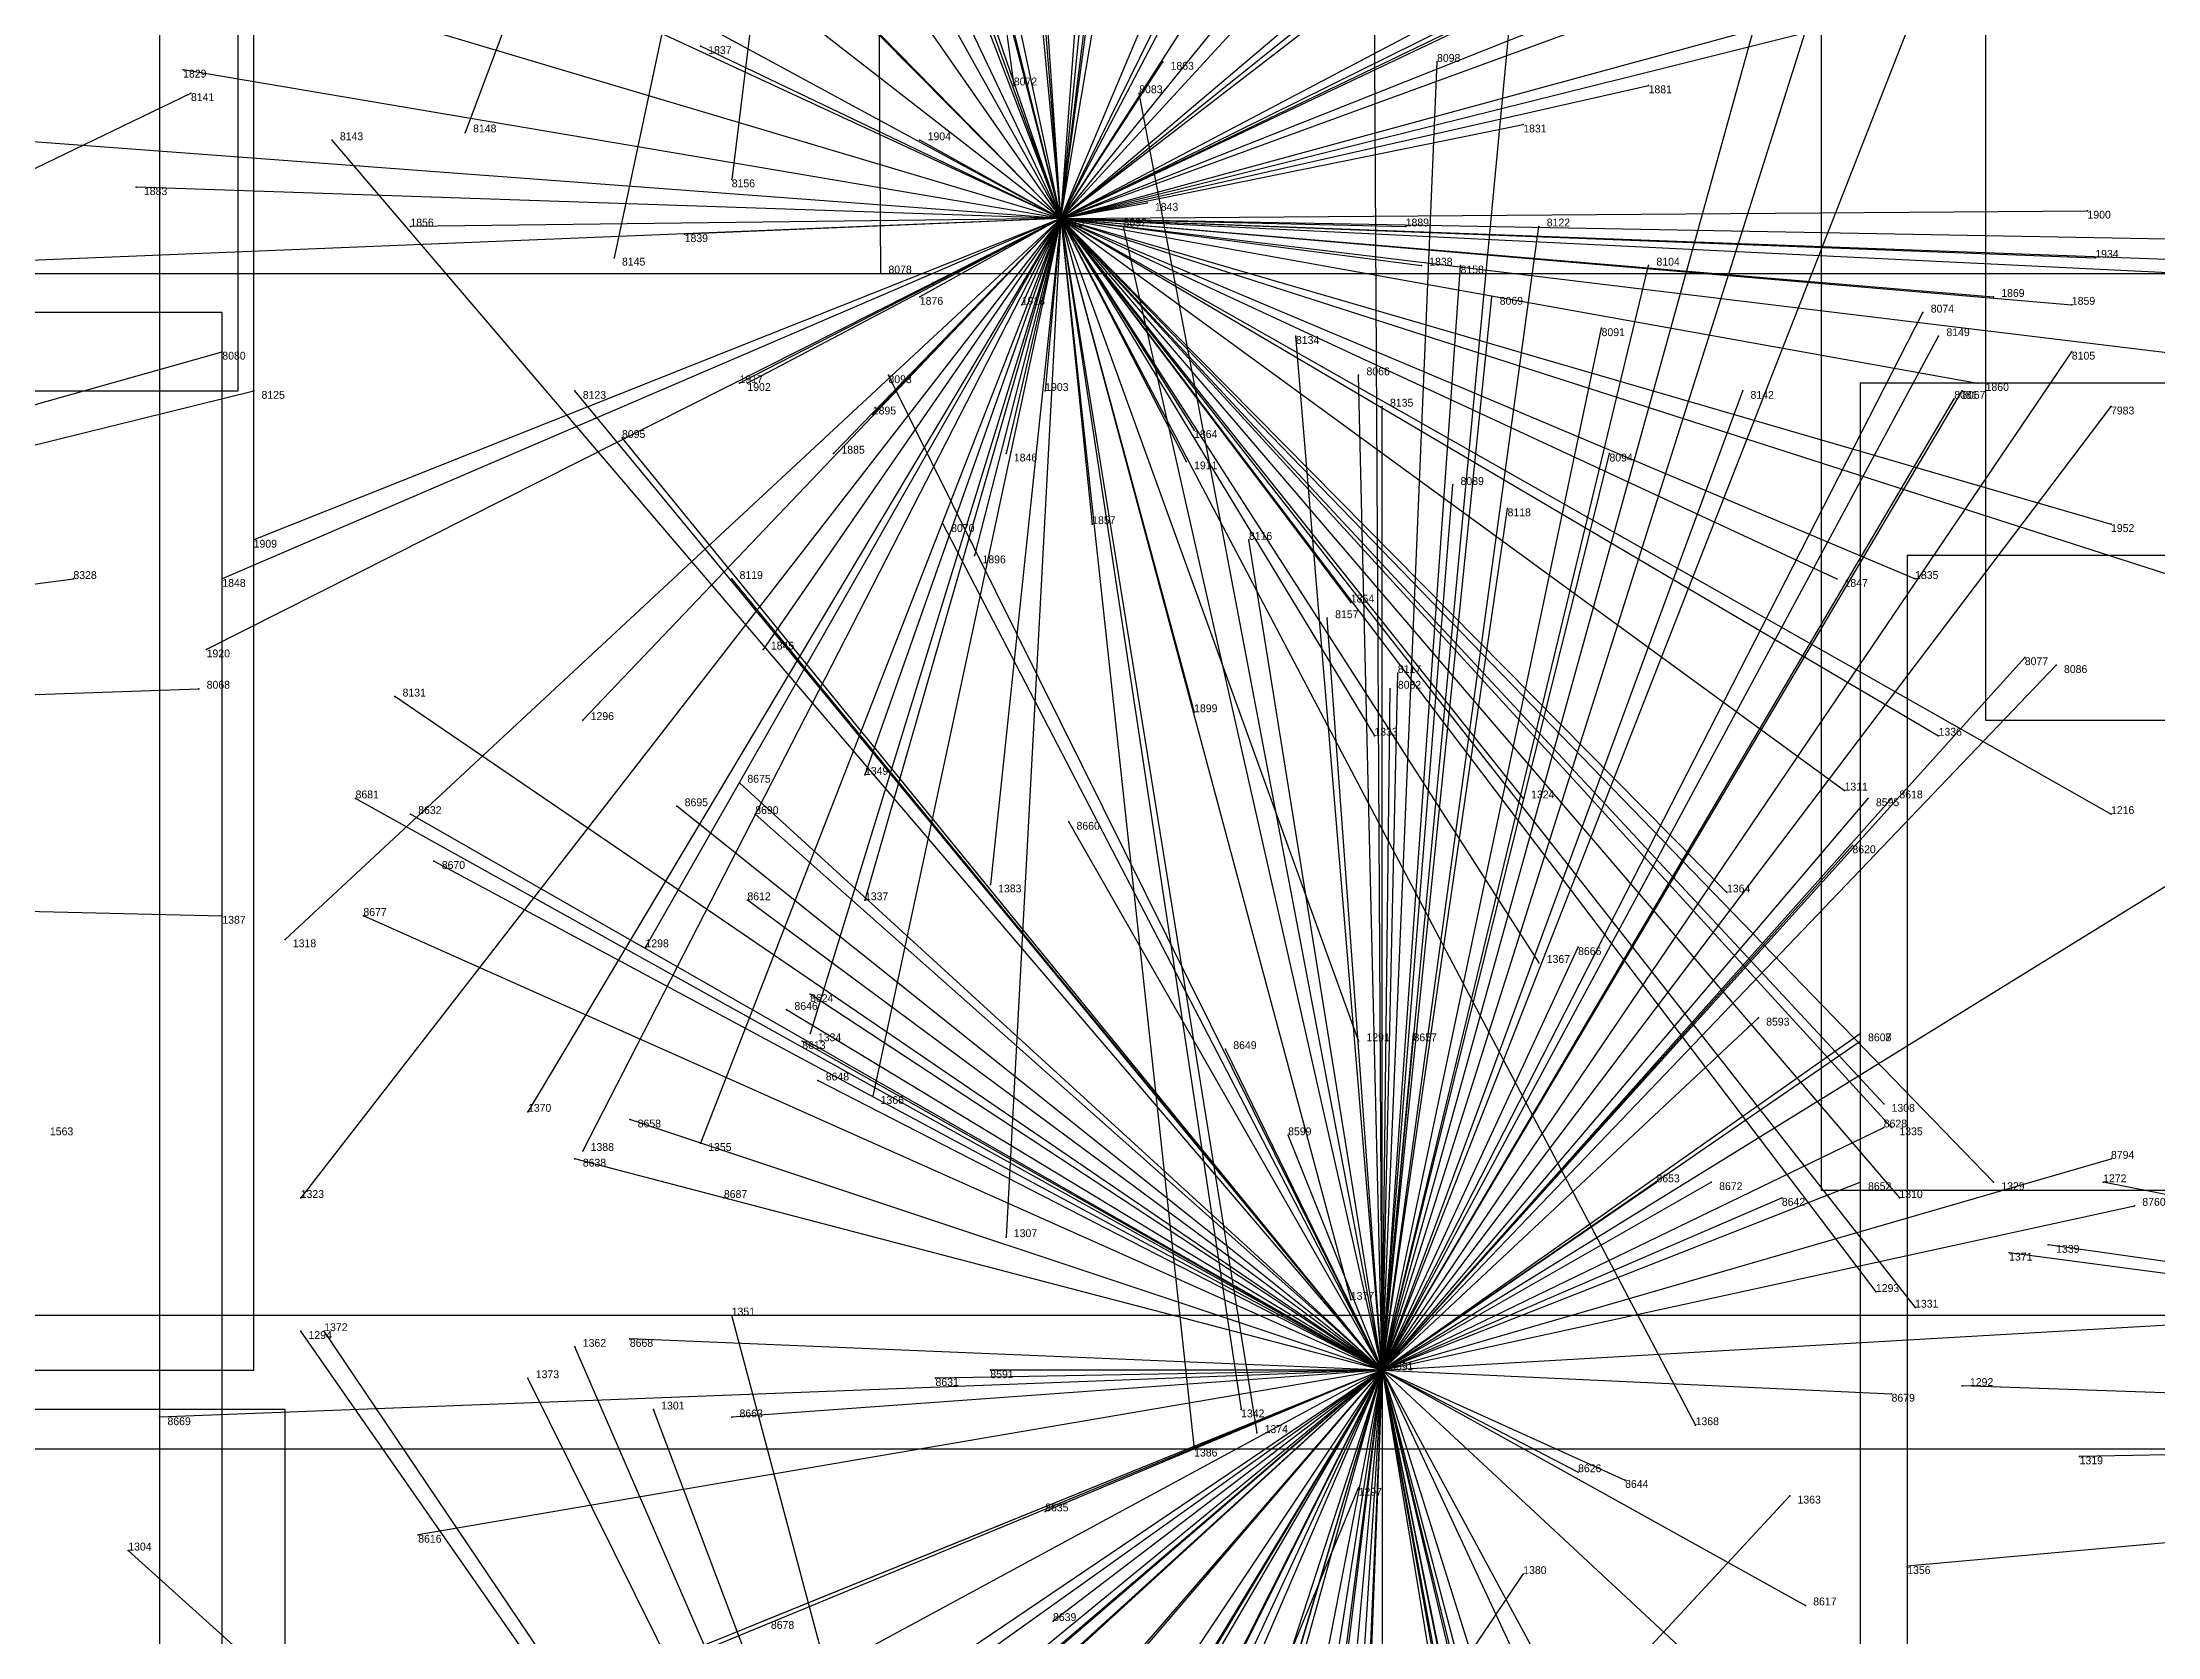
# Model space of a CAD drawing. Extents: x -0.07 to 1.1, y -0.07 to 1.1.
# Drawn here: x 0.244 to 0.514, y 0.387 to 0.5905 of the extents above; entities that cross this region are included whole.
import ezdxf

# ---------------------------------------------------------------- set-up
doc = ezdxf.new("R2010")
doc.units = 0
for name, color, linetype in [('Clients', 3, 'CONTINUOUS'), ('Facilities', 3, 'CONTINUOUS'), ('Facilities_lines', 3, 'CONTINUOUS'), ('Min_max_boxes', 1, 'CONTINUOUS'), ('Normals', 1, 'CONTINUOUS'), ('Source_points', 5, 'CONTINUOUS'), ('Text', 3, 'CONTINUOUS')]:
    doc.layers.add(name, color=color, linetype=linetype)

msp = doc.modelspace()

# ---------------------------------------------------------------- linework, layer by layer
at = {"layer": 'Clients', "color": 5}
for p in [(0.328, 0.59), (0.262, 0.587), (0.387, 0.588), (0.422, 0.588, 1), (0.263, 0.584, 1), (0.368, 0.585, 1), (0.384, 0.584, 1), (0.449, 0.585), (0.281, 0.578, 1), (0.298, 0.579, 1), (0.356, 0.578), (0.433, 0.58), (0.332, 0.573, 1), (0.256, 0.572), (0.385, 0.57), (0.291, 0.567), (0.382, 0.567, 1), (0.418, 0.567), (0.435, 0.567, 1), (0.505, 0.569), (0.326, 0.566), (0.317, 0.563, 1), (0.42, 0.562), (0.425, 0.562, 1), (0.449, 0.562, 1), (0.506, 0.563), (0.351, 0.561, 1), (0.356, 0.558), (0.369, 0.557), (0.429, 0.558, 1), (0.493, 0.558), (0.503, 0.557), (0.443, 0.554, 1), (0.484, 0.556, 1), (0.267, 0.551, 1), (0.404, 0.553, 1), (0.486, 0.553, 1), (0.503, 0.551, 1), (0.352, 0.548, 1), (0.412, 0.548, 1), (0.271, 0.546, 1), (0.312, 0.546, 1), (0.333, 0.547), (0.334, 0.547), (0.372, 0.546), (0.461, 0.546, 1), (0.489, 0.546, 1), (0.491, 0.547), (0.35, 0.543), (0.415, 0.544, 1), (0.488, 0.545, 1), (0.508, 0.544, 1), (0.318, 0.54, 1), (0.391, 0.541), (0.345, 0.538), (0.367, 0.538), (0.444, 0.538, 1), (0.39, 0.537), (0.424, 0.534, 1), (0.431, 0.531, 1), (0.271, 0.527), (0.359, 0.529, 1), (0.378, 0.529), (0.398, 0.527, 1), (0.508, 0.529), (0.363, 0.525), (0.248, 0.522, 1), (0.267, 0.522), (0.332, 0.522, 1), (0.473, 0.522), (0.483, 0.522), (0.411, 0.519), (0.408, 0.517, 1), (0.265, 0.513), (0.336, 0.513), (0.497, 0.512, 1), (0.501, 0.511, 1), (0.264, 0.508, 1), (0.416, 0.508, 1), (0.417, 0.51, 1), (0.289, 0.507, 1), (0.391, 0.505), (0.313, 0.504), (0.414, 0.502), (0.486, 0.502), (0.349, 0.497), (0.284, 0.494, 1), (0.333, 0.496, 1), (0.433, 0.494), (0.474, 0.495), (0.477, 0.494, 1), (0.48, 0.494, 1), (0.291, 0.492, 1), (0.325, 0.493, 1), (0.335, 0.492, 1), (0.508, 0.492), (0.375, 0.491, 1), (0.294, 0.486, 1), (0.475, 0.488, 1), (0.334, 0.481, 1), (0.349, 0.481), (0.365, 0.483), (0.459, 0.482), (0.267, 0.479), (0.285, 0.479, 1), (0.275, 0.476), (0.321, 0.475), (0.435, 0.473), (0.44, 0.475, 1), (0.339, 0.467, 1), (0.342, 0.469, 1), (0.463, 0.466, 1), (0.341, 0.463, 1), (0.342, 0.464), (0.395, 0.462, 1), (0.412, 0.463), (0.419, 0.464, 1), (0.476, 0.464, 1), (0.476, 0.463, 1), (0.343, 0.458, 1), (0.306, 0.454), (0.35, 0.456), (0.479, 0.455), (0.319, 0.453, 1), (0.403, 0.451, 1), (0.479, 0.452, 1), (0.48, 0.452), (0.313, 0.449), (0.328, 0.45), (0.312, 0.448, 1), (0.508, 0.448, 1), (0.277, 0.443), (0.331, 0.443, 1), (0.45, 0.445, 1), (0.457, 0.445, 1), (0.466, 0.443, 1), (0.476, 0.445, 1), (0.481, 0.443), (0.493, 0.445), (0.507, 0.445), (0.511, 0.442, 1), (0.367, 0.438), (0.495, 0.436), (0.5, 0.437), (0.411, 0.43), (0.478, 0.431), (0.332, 0.428), (0.483, 0.429), (0.277, 0.426), (0.28, 0.426), (0.312, 0.424), (0.319, 0.425, 1), (0.306, 0.42), (0.358, 0.42, 1), (0.365, 0.421, 1), (0.489, 0.419), (0.322, 0.416), (0.397, 0.416), (0.48, 0.418, 1), (0.259, 0.415, 1), (0.332, 0.415, 1), (0.399, 0.413), (0.455, 0.414), (0.391, 0.411), (0.44, 0.408, 1), (0.504, 0.41), (0.412, 0.406), (0.446, 0.407, 1), (0.467, 0.405), (0.372, 0.403, 1), (0.292, 0.4, 1), (0.255, 0.398), (0.433, 0.395), (0.482, 0.396), (0.336, 0.389, 1), (0.373, 0.389, 1), (0.469, 0.391, 1)]:
    msp.add_point(p, dxfattribs=at)
at = {"layer": 'Facilities', "color": 3}
for p in [(0.374, 0.568), (0.415, 0.421, 1)]:
    msp.add_point(p, dxfattribs=at)
at = {"layer": 'Facilities_lines', "color": 3}
for p, q in [((0.374, 0.568), (0.359, 0.756)), ((0.374, 0.568), (0.331, 0.74)), ((0.374, 0.568), (0.396, 0.732)), ((0.374, 0.568), (0.39, 0.729)), ((0.374, 0.568), (0.314, 0.725)), ((0.35, 0.718, 1), (0.298, 0.579, 1)), ((0.35, 0.718, 1), (0.317, 0.563, 1)), ((0.35, 0.718, 1), (0.332, 0.573, 1)), ((0.35, 0.718, 1), (0.368, 0.585, 1)), ((0.35, 0.718, 1), (0.351, 0.561, 1)), ((0.374, 0.568), (0.385, 0.714)), ((0.374, 0.568), (0.31, 0.703)), ((0.374, 0.568), (0.302, 0.697)), ((0.374, 0.568), (0.341, 0.696)), ((0.374, 0.568), (0.485, 0.689)), ((0.374, 0.568), (0.447, 0.682)), ((0.374, 0.568), (0.463, 0.678)), ((0.374, 0.568), (0.419, 0.675)), ((0.374, 0.568), (0.364, 0.674)), ((0.374, 0.568), (0.278, 0.665)), ((0.374, 0.568), (0.388, 0.651)), ((0.374, 0.568), (0.345, 0.648)), ((0.374, 0.568), (0.417, 0.65)), ((0.374, 0.568), (0.466, 0.646)), ((0.374, 0.568), (0.359, 0.638)), ((0.374, 0.568), (0.351, 0.635)), ((0.374, 0.568), (0.37, 0.627)), ((0.374, 0.568), (0.335, 0.624)), ((0.374, 0.568), (0.445, 0.625)), ((0.374, 0.568), (0.381, 0.625)), ((0.374, 0.568), (0.306, 0.621)), ((0.374, 0.568), (0.401, 0.623)), ((0.374, 0.568), (0.482, 0.62)), ((0.374, 0.568), (0.325, 0.618)), ((0.374, 0.568), (0.473, 0.617)), ((0.374, 0.568), (0.467, 0.617)), ((0.374, 0.568), (0.497, 0.613)), ((0.415, 0.421, 1), (0.433, 0.611, 1)), ((0.374, 0.568), (0.472, 0.607)), ((0.374, 0.568), (0.452, 0.605)), ((0.374, 0.568), (0.305, 0.6)), ((0.374, 0.568), (0.315, 0.6)), ((0.374, 0.568), (0.502, 0.6)), ((0.374, 0.568), (0.27, 0.599)), ((0.374, 0.568), (0.484, 0.598)), ((0.415, 0.421, 1), (0.464, 0.598, 1)), ((0.374, 0.568), (0.409, 0.595)), ((0.415, 0.421, 1), (0.414, 0.596, 1)), ((0.415, 0.421, 1), (0.47, 0.595, 1)), ((0.415, 0.421, 1), (0.482, 0.592, 1)), ((0.374, 0.568), (0.328, 0.59)), ((0.374, 0.568), (0.262, 0.587)), ((0.374, 0.568), (0.387, 0.588)), ((0.415, 0.421, 1), (0.422, 0.588, 1)), ((0.093, 0.502, 1), (0.263, 0.584, 1)), ((0.374, 0.568), (0.449, 0.585)), ((0.415, 0.421, 1), (0.384, 0.584, 1)), ((0.374, 0.568), (0.24, 0.578)), ((0.415, 0.421, 1), (0.281, 0.578, 1)), ((0.374, 0.568), (0.356, 0.578)), ((0.374, 0.568), (0.433, 0.58)), ((0.374, 0.568), (0.256, 0.572)), ((0.374, 0.568), (0.385, 0.57)), ((0.374, 0.568), (0.226, 0.562)), ((0.374, 0.568), (0.265, 0.513)), ((0.374, 0.568), (0.267, 0.522)), ((0.374, 0.568), (0.271, 0.527)), ((0.374, 0.568), (0.275, 0.476)), ((0.374, 0.568), (0.277, 0.443)), ((0.374, 0.568), (0.291, 0.567)), ((0.374, 0.568), (0.306, 0.454)), ((0.374, 0.568), (0.313, 0.449)), ((0.374, 0.568), (0.313, 0.504)), ((0.374, 0.568), (0.321, 0.475)), ((0.374, 0.568), (0.326, 0.566)), ((0.374, 0.568), (0.328, 0.45)), ((0.374, 0.568), (0.333, 0.547)), ((0.374, 0.568), (0.334, 0.547)), ((0.374, 0.568), (0.336, 0.513)), ((0.374, 0.568), (0.342, 0.464)), ((0.374, 0.568), (0.345, 0.538)), ((0.374, 0.568), (0.349, 0.481)), ((0.374, 0.568), (0.349, 0.497)), ((0.374, 0.568), (0.35, 0.456)), ((0.374, 0.568), (0.35, 0.543)), ((0.374, 0.568), (0.356, 0.558)), ((0.374, 0.568), (0.363, 0.525)), ((0.374, 0.568), (0.365, 0.483)), ((0.374, 0.568), (0.367, 0.438)), ((0.374, 0.568), (0.367, 0.538)), ((0.374, 0.568), (0.369, 0.557)), ((0.374, 0.568), (0.372, 0.546)), ((0.374, 0.568), (0.505, 0.569)), ((0.374, 0.568), (0.397, 0.416)), ((0.374, 0.568), (0.399, 0.413)), ((0.374, 0.568), (0.455, 0.414)), ((0.374, 0.568), (0.411, 0.43)), ((0.374, 0.568), (0.391, 0.411)), ((0.374, 0.568), (0.412, 0.463)), ((0.374, 0.568), (0.433, 0.494)), ((0.374, 0.568), (0.414, 0.502)), ((0.374, 0.568), (0.435, 0.473)), ((0.374, 0.568), (0.459, 0.482)), ((0.374, 0.568), (0.42, 0.562)), ((0.374, 0.568), (0.508, 0.492)), ((0.374, 0.568), (0.478, 0.431)), ((0.374, 0.568), (0.479, 0.455)), ((0.374, 0.568), (0.481, 0.443)), ((0.374, 0.568), (0.474, 0.495)), ((0.374, 0.568), (0.493, 0.445)), ((0.374, 0.568), (0.483, 0.429)), ((0.374, 0.568), (0.48, 0.452)), ((0.374, 0.568), (0.486, 0.502)), ((0.374, 0.568), (0.483, 0.522)), ((0.374, 0.568), (0.473, 0.522)), ((0.374, 0.568), (0.411, 0.519)), ((0.374, 0.568), (0.378, 0.529)), ((0.374, 0.568), (0.503, 0.557)), ((0.374, 0.568), (0.491, 0.547)), ((0.374, 0.568), (0.493, 0.558)), ((0.374, 0.568), (0.391, 0.541)), ((0.374, 0.568), (0.391, 0.505)), ((0.374, 0.568), (0.39, 0.537)), ((0.374, 0.568), (0.418, 0.567)), ((0.374, 0.568), (0.506, 0.563)), ((0.374, 0.568), (0.537, 0.562)), ((0.374, 0.568), (0.508, 0.529)), ((0.374, 0.568), (0.539, 0.548)), ((0.374, 0.568), (0.542, 0.514)), ((0.374, 0.568), (0.538, 0.565)), ((0.374, 0.568), (0.538, 0.56)), ((0.415, 0.421, 1), (0.382, 0.567, 1)), ((0.415, 0.421, 1), (0.435, 0.567, 1)), ((0.415, 0.421, 1), (0.449, 0.562, 1)), ((0.415, 0.421, 1), (0.425, 0.562, 1)), ((0.415, 0.421, 1), (0.429, 0.558, 1)), ((0.415, 0.421, 1), (0.484, 0.556, 1)), ((0.415, 0.421, 1), (0.443, 0.554, 1)), ((0.093, 0.502, 1), (0.267, 0.551, 1)), ((0.415, 0.421, 1), (0.404, 0.553, 1)), ((0.415, 0.421, 1), (0.486, 0.553, 1)), ((0.415, 0.421, 1), (0.503, 0.551, 1)), ((0.415, 0.421, 1), (0.352, 0.548, 1)), ((0.415, 0.421, 1), (0.412, 0.548, 1)), ((0.093, 0.502, 1), (0.271, 0.546, 1)), ((0.415, 0.421, 1), (0.312, 0.546, 1)), ((0.415, 0.421, 1), (0.461, 0.546, 1)), ((0.415, 0.421, 1), (0.489, 0.546, 1)), ((0.415, 0.421, 1), (0.488, 0.545, 1)), ((0.415, 0.421, 1), (0.415, 0.544, 1)), ((0.415, 0.421, 1), (0.508, 0.544, 1)), ((0.415, 0.421, 1), (0.318, 0.54, 1)), ((0.415, 0.421, 1), (0.444, 0.538, 1)), ((0.415, 0.421, 1), (0.424, 0.534, 1)), ((0.415, 0.421, 1), (0.431, 0.531, 1)), ((0.415, 0.421, 1), (0.359, 0.529, 1)), ((0.415, 0.421, 1), (0.398, 0.527, 1)), ((0.093, 0.502, 1), (0.248, 0.522, 1)), ((0.415, 0.421, 1), (0.332, 0.522, 1)), ((0.415, 0.421, 1), (0.408, 0.517, 1)), ((0.415, 0.421, 1), (0.497, 0.512, 1)), ((0.415, 0.421, 1), (0.501, 0.511, 1)), ((0.093, 0.502, 1), (0.264, 0.508, 1)), ((0.415, 0.421, 1), (0.417, 0.51, 1)), ((0.415, 0.421, 1), (0.416, 0.508, 1)), ((0.415, 0.421, 1), (0.289, 0.507, 1)), ((0.415, 0.421, 1), (0.284, 0.494, 1)), ((0.415, 0.421, 1), (0.333, 0.496, 1)), ((0.415, 0.421, 1), (0.477, 0.494, 1)), ((0.415, 0.421, 1), (0.48, 0.494, 1)), ((0.415, 0.421, 1), (0.291, 0.492, 1)), ((0.415, 0.421, 1), (0.325, 0.493, 1)), ((0.415, 0.421, 1), (0.335, 0.492, 1)), ((0.415, 0.421, 1), (0.375, 0.491, 1)), ((0.415, 0.421, 1), (0.525, 0.489, 1)), ((0.415, 0.421, 1), (0.294, 0.486, 1)), ((0.415, 0.421, 1), (0.475, 0.488, 1)), ((0.096, 0.483), (0.267, 0.479)), ((0.415, 0.421, 1), (0.334, 0.481, 1)), ((0.415, 0.421, 1), (0.285, 0.479, 1)), ((0.415, 0.421, 1), (0.44, 0.475, 1)), ((0.415, 0.421, 1), (0.339, 0.467, 1)), ((0.415, 0.421, 1), (0.342, 0.469, 1)), ((0.415, 0.421, 1), (0.463, 0.466, 1)), ((0.415, 0.421, 1), (0.341, 0.463, 1)), ((0.415, 0.421, 1), (0.395, 0.462, 1)), ((0.415, 0.421, 1), (0.476, 0.464, 1)), ((0.415, 0.421, 1), (0.419, 0.464, 1)), ((0.415, 0.421, 1), (0.476, 0.463, 1)), ((0.415, 0.421, 1), (0.343, 0.458, 1)), ((0.415, 0.421, 1), (0.319, 0.453, 1)), ((0.415, 0.421, 1), (0.403, 0.451, 1)), ((0.415, 0.421, 1), (0.479, 0.452, 1)), ((0.415, 0.421, 1), (0.312, 0.448, 1)), ((0.415, 0.421, 1), (0.508, 0.448, 1)), ((0.415, 0.421, 1), (0.331, 0.443, 1)), ((0.415, 0.421, 1), (0.476, 0.445, 1)), ((0.415, 0.421, 1), (0.45, 0.445, 1)), ((0.415, 0.421, 1), (0.457, 0.445, 1)), ((0.415, 0.421, 1), (0.466, 0.443, 1)), ((0.669, 0.413), (0.507, 0.445)), ((0.415, 0.421, 1), (0.511, 0.442, 1)), ((0.669, 0.413), (0.495, 0.436)), ((0.669, 0.413), (0.5, 0.437)), ((0.367, 0.297), (0.332, 0.428)), ((0.415, 0.421, 1), (0.519, 0.427, 1)), ((0.367, 0.297), (0.277, 0.426)), ((0.367, 0.297), (0.28, 0.426)), ((0.367, 0.297), (0.312, 0.424)), ((0.415, 0.421, 1), (0.319, 0.425, 1)), ((0.415, 0.421, 1), (0.259, 0.415, 1)), ((0.415, 0.421, 1), (0.272, 0.362, 1)), ((0.415, 0.421, 1), (0.292, 0.4, 1)), ((0.415, 0.421, 1), (0.3, 0.339, 1)), ((0.415, 0.421, 1), (0.304, 0.346, 1)), ((0.415, 0.421, 1), (0.304, 0.376, 1)), ((0.367, 0.297), (0.306, 0.42)), ((0.415, 0.421, 1), (0.313, 0.334, 1)), ((0.415, 0.421, 1), (0.316, 0.336, 1)), ((0.415, 0.421, 1), (0.322, 0.336, 1)), ((0.415, 0.421, 1), (0.325, 0.316, 1)), ((0.415, 0.421, 1), (0.326, 0.348, 1)), ((0.415, 0.421, 1), (0.332, 0.415, 1)), ((0.415, 0.421, 1), (0.336, 0.389, 1)), ((0.415, 0.421, 1), (0.341, 0.381, 1)), ((0.415, 0.421, 1), (0.343, 0.338, 1)), ((0.415, 0.421, 1), (0.345, 0.316, 1)), ((0.415, 0.421, 1), (0.346, 0.303, 1)), ((0.415, 0.421, 1), (0.356, 0.324, 1)), ((0.415, 0.421, 1), (0.358, 0.42, 1)), ((0.415, 0.421, 1), (0.359, 0.31, 1)), ((0.415, 0.421, 1), (0.36, 0.371, 1)), ((0.415, 0.421, 1), (0.362, 0.333, 1)), ((0.415, 0.421, 1), (0.365, 0.421, 1)), ((0.415, 0.421, 1), (0.372, 0.403, 1)), ((0.415, 0.421, 1), (0.372, 0.289, 1)), ((0.415, 0.421, 1), (0.373, 0.389, 1)), ((0.415, 0.421, 1), (0.375, 0.335, 1)), ((0.415, 0.421, 1), (0.376, 0.29, 1)), ((0.415, 0.421, 1), (0.377, 0.293, 1)), ((0.415, 0.421, 1), (0.377, 0.284, 1)), ((0.415, 0.421, 1), (0.381, 0.353, 1)), ((0.415, 0.421, 1), (0.39, 0.363, 1)), ((0.415, 0.421, 1), (0.392, 0.303, 1)), ((0.415, 0.421, 1), (0.394, 0.288, 1)), ((0.415, 0.421, 1), (0.4, 0.299, 1)), ((0.415, 0.421, 1), (0.406, 0.322, 1)), ((0.415, 0.421, 1), (0.406, 0.352, 1)), ((0.415, 0.421, 1), (0.407, 0.37, 1)), ((0.415, 0.421, 1), (0.41, 0.293, 1)), ((0.415, 0.421, 1), (0.411, 0.359, 1)), ((0.415, 0.421, 1), (0.413, 0.374, 1)), ((0.415, 0.421, 1), (0.448, 0.295, 1)), ((0.415, 0.421, 1), (0.433, 0.332, 1)), ((0.415, 0.421, 1), (0.435, 0.378, 1)), ((0.415, 0.421, 1), (0.415, 0.383, 1)), ((0.415, 0.421, 1), (0.43, 0.33, 1)), ((0.415, 0.421, 1), (0.469, 0.391, 1)), ((0.415, 0.421, 1), (0.443, 0.281, 1)), ((0.415, 0.421, 1), (0.44, 0.408, 1)), ((0.415, 0.421, 1), (0.472, 0.368, 1)), ((0.415, 0.421, 1), (0.43, 0.337, 1)), ((0.415, 0.421, 1), (0.446, 0.407, 1)), ((0.415, 0.421, 1), (0.469, 0.321, 1)), ((0.415, 0.421, 1), (0.424, 0.372, 1)), ((0.415, 0.421, 1), (0.48, 0.418, 1)), ((0.415, 0.421, 1), (0.448, 0.286, 1)), ((0.415, 0.421, 1), (0.431, 0.37, 1)), ((0.415, 0.421, 1), (0.428, 0.366, 1)), ((0.669, 0.413), (0.489, 0.419)), ((0.367, 0.297), (0.322, 0.416)), ((0.669, 0.413), (0.482, 0.396)), ((0.669, 0.413), (0.504, 0.41)), ((0.367, 0.297), (0.412, 0.406)), ((0.367, 0.297), (0.467, 0.405)), ((0.367, 0.297), (0.255, 0.398)), ((0.367, 0.297), (0.433, 0.395))]:
    msp.add_line(p, q, dxfattribs=at)
at = {"layer": 'Min_max_boxes', "color": 1}
for p, q in [((0.492, 0.805), (0.492, 0.504)), ((0.492, 0.805), (0.492, 0.504)), ((0.471, 0.789, 1), (0.471, 0.444, 1)), ((0.471, 0.789, 1), (0.471, 0.444, 1)), ((0.271, 0.421, 1), (0.271, 0.715, 1)), ((0.271, 0.421, 1), (0.271, 0.715, 1)), ((0.269, 0.546), (0.269, 0.707)), ((0.269, 0.546), (0.269, 0.707)), ((0.259, 0.611, 1), (0.259, 0.281, 1)), ((0.259, 0.611, 1), (0.259, 0.281, 1)), ((0.187, 0.561, 1), (0.539, 0.561, 1)), ((0.187, 0.561, 1), (0.539, 0.561, 1)), ((0.267, 0.556), (0.053, 0.556)), ((0.267, 0.556), (0.053, 0.556)), ((0.267, 0.244), (0.267, 0.556)), ((0.267, 0.244), (0.267, 0.556)), ((0.267, 0.556), (0.267, 0.556)), ((0.077, 0.546), (0.269, 0.546)), ((0.077, 0.546), (0.269, 0.546)), ((0.269, 0.546), (0.269, 0.546)), ((0.793, 0.547, 1), (0.476, 0.547, 1)), ((0.476, 0.547, 1), (0.476, 0.217, 1)), ((0.793, 0.547, 1), (0.476, 0.547, 1)), ((0.476, 0.547, 1), (0.476, 0.217, 1)), ((0.476, 0.547, 1), (0.476, 0.547, 1)), ((0.834, 0.525), (0.482, 0.525)), ((0.482, 0.525), (0.482, 0.243)), ((0.834, 0.525), (0.482, 0.525)), ((0.482, 0.525), (0.482, 0.243)), ((0.482, 0.525), (0.482, 0.525)), ((0.492, 0.504), (0.823, 0.504)), ((0.492, 0.504), (0.823, 0.504)), ((0.492, 0.504), (0.492, 0.504)), ((0.471, 0.444, 1), (0.84, 0.444, 1)), ((0.471, 0.444, 1), (0.84, 0.444, 1)), ((0.471, 0.444, 1), (0.471, 0.444, 1)), ((0.57, 0.428), (0.154, 0.428)), ((0.57, 0.428), (0.154, 0.428)), ((0.063, 0.421, 1), (0.271, 0.421, 1)), ((0.063, 0.421, 1), (0.271, 0.421, 1)), ((0.271, 0.421, 1), (0.271, 0.421, 1)), ((0.275, 0.416, 1), (0.073, 0.416, 1)), ((0.275, 0.416, 1), (0.073, 0.416, 1)), ((0.275, 0.11, 1), (0.275, 0.416, 1)), ((0.275, 0.11, 1), (0.275, 0.416, 1)), ((0.275, 0.416, 1), (0.275, 0.416, 1)), ((0.226, 0.411), (0.542, 0.411)), ((0.226, 0.411), (0.542, 0.411))]:
    msp.add_line(p, q, dxfattribs=at)
at = {"layer": 'Normals', "color": 1}
for p, q in [((0.328, 0.59), (0.328, 0.59, 0.1)), ((0.262, 0.587), (0.262, 0.587, 0.1)), ((0.387, 0.588), (0.387, 0.588, 0.1)), ((0.422, 0.588, 1), (0.422, 0.588, 1.1)), ((0.263, 0.584, 1), (0.263, 0.584, 1.1)), ((0.368, 0.585, 1), (0.368, 0.585, 1.1)), ((0.384, 0.584, 1), (0.384, 0.584, 1.1)), ((0.449, 0.585), (0.449, 0.585, 0.1)), ((0.281, 0.578, 1), (0.281, 0.578, 1.1)), ((0.298, 0.579, 1), (0.298, 0.579, 1.1)), ((0.356, 0.578), (0.356, 0.578, 0.1)), ((0.433, 0.58), (0.433, 0.58, 0.1)), ((0.332, 0.573, 1), (0.332, 0.573, 1.1)), ((0.256, 0.572), (0.256, 0.572, 0.1)), ((0.385, 0.57), (0.385, 0.57, 0.1)), ((0.291, 0.567), (0.291, 0.567, 0.1)), ((0.374, 0.568), (0.374, 0.568, 0.1)), ((0.382, 0.567, 1), (0.382, 0.567, 1.1)), ((0.418, 0.567), (0.418, 0.567, 0.1)), ((0.435, 0.567, 1), (0.435, 0.567, 1.1)), ((0.505, 0.569), (0.505, 0.569, 0.1)), ((0.326, 0.566), (0.326, 0.566, 0.1)), ((0.317, 0.563, 1), (0.317, 0.563, 1.1)), ((0.42, 0.562), (0.42, 0.562, 0.1)), ((0.425, 0.562, 1), (0.425, 0.562, 1.1)), ((0.449, 0.562, 1), (0.449, 0.562, 1.1)), ((0.506, 0.563), (0.506, 0.563, 0.1)), ((0.351, 0.561, 1), (0.351, 0.561, 1.1)), ((0.356, 0.558), (0.356, 0.558, 0.1)), ((0.369, 0.557), (0.369, 0.557, 0.1)), ((0.429, 0.558, 1), (0.429, 0.558, 1.1)), ((0.493, 0.558), (0.493, 0.558, 0.1)), ((0.503, 0.557), (0.503, 0.557, 0.1)), ((0.443, 0.554, 1), (0.443, 0.554, 1.1)), ((0.484, 0.556, 1), (0.484, 0.556, 1.1)), ((0.267, 0.551, 1), (0.267, 0.551, 1.1)), ((0.404, 0.553, 1), (0.404, 0.553, 1.1)), ((0.486, 0.553, 1), (0.486, 0.553, 1.1)), ((0.503, 0.551, 1), (0.503, 0.551, 1.1)), ((0.352, 0.548, 1), (0.352, 0.548, 1.1)), ((0.412, 0.548, 1), (0.412, 0.548, 1.1)), ((0.271, 0.546, 1), (0.271, 0.546, 1.1)), ((0.312, 0.546, 1), (0.312, 0.546, 1.1)), ((0.333, 0.547), (0.333, 0.547, 0.1)), ((0.334, 0.547), (0.334, 0.547, 0.1)), ((0.372, 0.546), (0.372, 0.546, 0.1)), ((0.461, 0.546, 1), (0.461, 0.546, 1.1)), ((0.489, 0.546, 1), (0.489, 0.546, 1.1)), ((0.491, 0.547), (0.491, 0.547, 0.1)), ((0.35, 0.543), (0.35, 0.543, 0.1)), ((0.415, 0.544, 1), (0.415, 0.544, 1.1)), ((0.488, 0.545, 1), (0.488, 0.545, 1.1)), ((0.508, 0.544, 1), (0.508, 0.544, 1.1)), ((0.318, 0.54, 1), (0.318, 0.54, 1.1)), ((0.391, 0.541), (0.391, 0.541, 0.1)), ((0.345, 0.538), (0.345, 0.538, 0.1)), ((0.367, 0.538), (0.367, 0.538, 0.1)), ((0.444, 0.538, 1), (0.444, 0.538, 1.1)), ((0.39, 0.537), (0.39, 0.537, 0.1)), ((0.424, 0.534, 1), (0.424, 0.534, 1.1)), ((0.431, 0.531, 1), (0.431, 0.531, 1.1)), ((0.271, 0.527), (0.271, 0.527, 0.1)), ((0.359, 0.529, 1), (0.359, 0.529, 1.1)), ((0.378, 0.529), (0.378, 0.529, 0.1)), ((0.398, 0.527, 1), (0.398, 0.527, 1.1)), ((0.508, 0.529), (0.508, 0.529, 0.1)), ((0.363, 0.525), (0.363, 0.525, 0.1)), ((0.248, 0.522, 1), (0.248, 0.522, 1.1)), ((0.267, 0.522), (0.267, 0.522, 0.1)), ((0.332, 0.522, 1), (0.332, 0.522, 1.1)), ((0.473, 0.522), (0.473, 0.522, 0.1)), ((0.483, 0.522), (0.483, 0.522, 0.1)), ((0.411, 0.519), (0.411, 0.519, 0.1)), ((0.408, 0.517, 1), (0.408, 0.517, 1.1)), ((0.265, 0.513), (0.265, 0.513, 0.1)), ((0.336, 0.513), (0.336, 0.513, 0.1)), ((0.497, 0.512, 1), (0.497, 0.512, 1.1)), ((0.501, 0.511, 1), (0.501, 0.511, 1.1)), ((0.264, 0.508, 1), (0.264, 0.508, 1.1)), ((0.416, 0.508, 1), (0.416, 0.508, 1.1)), ((0.417, 0.51, 1), (0.417, 0.51, 1.1)), ((0.289, 0.507, 1), (0.289, 0.507, 1.1)), ((0.391, 0.505), (0.391, 0.505, 0.1)), ((0.313, 0.504), (0.313, 0.504, 0.1)), ((0.414, 0.502), (0.414, 0.502, 0.1)), ((0.486, 0.502), (0.486, 0.502, 0.1)), ((0.349, 0.497), (0.349, 0.497, 0.1)), ((0.284, 0.494, 1), (0.284, 0.494, 1.1)), ((0.333, 0.496, 1), (0.333, 0.496, 1.1)), ((0.433, 0.494), (0.433, 0.494, 0.1)), ((0.474, 0.495), (0.474, 0.495, 0.1)), ((0.477, 0.494, 1), (0.477, 0.494, 1.1)), ((0.48, 0.494, 1), (0.48, 0.494, 1.1)), ((0.291, 0.492, 1), (0.291, 0.492, 1.1)), ((0.325, 0.493, 1), (0.325, 0.493, 1.1)), ((0.335, 0.492, 1), (0.335, 0.492, 1.1)), ((0.508, 0.492), (0.508, 0.492, 0.1)), ((0.375, 0.491, 1), (0.375, 0.491, 1.1)), ((0.294, 0.486, 1), (0.294, 0.486, 1.1)), ((0.475, 0.488, 1), (0.475, 0.488, 1.1)), ((0.334, 0.481, 1), (0.334, 0.481, 1.1)), ((0.349, 0.481), (0.349, 0.481, 0.1)), ((0.365, 0.483), (0.365, 0.483, 0.1)), ((0.459, 0.482), (0.459, 0.482, 0.1)), ((0.267, 0.479), (0.267, 0.479, 0.1)), ((0.285, 0.479, 1), (0.285, 0.479, 1.1)), ((0.275, 0.476), (0.275, 0.476, 0.1)), ((0.321, 0.475), (0.321, 0.475, 0.1)), ((0.435, 0.473), (0.435, 0.473, 0.1)), ((0.44, 0.475, 1), (0.44, 0.475, 1.1)), ((0.339, 0.467, 1), (0.339, 0.467, 1.1)), ((0.342, 0.469, 1), (0.342, 0.469, 1.1)), ((0.463, 0.466, 1), (0.463, 0.466, 1.1)), ((0.341, 0.463, 1), (0.341, 0.463, 1.1)), ((0.342, 0.464), (0.342, 0.464, 0.1)), ((0.395, 0.462, 1), (0.395, 0.462, 1.1)), ((0.412, 0.463), (0.412, 0.463, 0.1)), ((0.419, 0.464, 1), (0.419, 0.464, 1.1)), ((0.476, 0.464, 1), (0.476, 0.464, 1.1)), ((0.476, 0.463, 1), (0.476, 0.463, 1.1)), ((0.343, 0.458, 1), (0.343, 0.458, 1.1)), ((0.306, 0.454), (0.306, 0.454, 0.1)), ((0.35, 0.456), (0.35, 0.456, 0.1)), ((0.479, 0.455), (0.479, 0.455, 0.1)), ((0.319, 0.453, 1), (0.319, 0.453, 1.1)), ((0.403, 0.451, 1), (0.403, 0.451, 1.1)), ((0.479, 0.452, 1), (0.479, 0.452, 1.1)), ((0.48, 0.452), (0.48, 0.452, 0.1)), ((0.313, 0.449), (0.313, 0.449, 0.1)), ((0.328, 0.45), (0.328, 0.45, 0.1)), ((0.312, 0.448, 1), (0.312, 0.448, 1.1)), ((0.508, 0.448, 1), (0.508, 0.448, 1.1)), ((0.277, 0.443), (0.277, 0.443, 0.1)), ((0.331, 0.443, 1), (0.331, 0.443, 1.1)), ((0.45, 0.445, 1), (0.45, 0.445, 1.1)), ((0.457, 0.445, 1), (0.457, 0.445, 1.1)), ((0.466, 0.443, 1), (0.466, 0.443, 1.1)), ((0.476, 0.445, 1), (0.476, 0.445, 1.1)), ((0.481, 0.443), (0.481, 0.443, 0.1)), ((0.493, 0.445), (0.493, 0.445, 0.1)), ((0.507, 0.445), (0.507, 0.445, 0.1)), ((0.511, 0.442, 1), (0.511, 0.442, 1.1)), ((0.367, 0.438), (0.367, 0.438, 0.1)), ((0.495, 0.436), (0.495, 0.436, 0.1)), ((0.5, 0.437), (0.5, 0.437, 0.1)), ((0.411, 0.43), (0.411, 0.43, 0.1)), ((0.478, 0.431), (0.478, 0.431, 0.1)), ((0.332, 0.428), (0.332, 0.428, 0.1)), ((0.483, 0.429), (0.483, 0.429, 0.1)), ((0.277, 0.426), (0.277, 0.426, 0.1)), ((0.28, 0.426), (0.28, 0.426, 0.1)), ((0.312, 0.424), (0.312, 0.424, 0.1)), ((0.319, 0.425, 1), (0.319, 0.425, 1.1)), ((0.306, 0.42), (0.306, 0.42, 0.1)), ((0.358, 0.42, 1), (0.358, 0.42, 1.1)), ((0.365, 0.421, 1), (0.365, 0.421, 1.1)), ((0.415, 0.421, 1), (0.415, 0.421, 1.1)), ((0.489, 0.419), (0.489, 0.419, 0.1)), ((0.322, 0.416), (0.322, 0.416, 0.1)), ((0.397, 0.416), (0.397, 0.416, 0.1)), ((0.48, 0.418, 1), (0.48, 0.418, 1.1)), ((0.259, 0.415, 1), (0.259, 0.415, 1.1)), ((0.332, 0.415, 1), (0.332, 0.415, 1.1)), ((0.399, 0.413), (0.399, 0.413, 0.1)), ((0.455, 0.414), (0.455, 0.414, 0.1)), ((0.391, 0.411), (0.391, 0.411, 0.1)), ((0.44, 0.408, 1), (0.44, 0.408, 1.1)), ((0.504, 0.41), (0.504, 0.41, 0.1)), ((0.412, 0.406), (0.412, 0.406, 0.1)), ((0.446, 0.407, 1), (0.446, 0.407, 1.1)), ((0.467, 0.405), (0.467, 0.405, 0.1)), ((0.372, 0.403, 1), (0.372, 0.403, 1.1)), ((0.292, 0.4, 1), (0.292, 0.4, 1.1)), ((0.255, 0.398), (0.255, 0.398, 0.1)), ((0.433, 0.395), (0.433, 0.395, 0.1)), ((0.482, 0.396), (0.482, 0.396, 0.1)), ((0.336, 0.389, 1), (0.336, 0.389, 1.1)), ((0.373, 0.389, 1), (0.373, 0.389, 1.1)), ((0.469, 0.391, 1), (0.469, 0.391, 1.1))]:
    msp.add_line(p, q, dxfattribs=at)
at = {"layer": 'Source_points', "color": 5}
for p in [(0.328, 0.59), (0.262, 0.587), (0.387, 0.588), (0.422, 0.588, 1), (0.263, 0.584, 1), (0.368, 0.585, 1), (0.384, 0.584, 1), (0.449, 0.585), (0.281, 0.578, 1), (0.298, 0.579, 1), (0.356, 0.578), (0.433, 0.58), (0.332, 0.573, 1), (0.256, 0.572), (0.385, 0.57), (0.291, 0.567), (0.374, 0.568), (0.382, 0.567, 1), (0.418, 0.567), (0.435, 0.567, 1), (0.505, 0.569), (0.326, 0.566), (0.317, 0.563, 1), (0.42, 0.562), (0.425, 0.562, 1), (0.449, 0.562, 1), (0.506, 0.563), (0.351, 0.561, 1), (0.356, 0.558), (0.369, 0.557), (0.429, 0.558, 1), (0.493, 0.558), (0.503, 0.557), (0.443, 0.554, 1), (0.484, 0.556, 1), (0.267, 0.551, 1), (0.404, 0.553, 1), (0.486, 0.553, 1), (0.503, 0.551, 1), (0.352, 0.548, 1), (0.412, 0.548, 1), (0.271, 0.546, 1), (0.312, 0.546, 1), (0.333, 0.547), (0.334, 0.547), (0.372, 0.546), (0.461, 0.546, 1), (0.489, 0.546, 1), (0.491, 0.547), (0.35, 0.543), (0.415, 0.544, 1), (0.488, 0.545, 1), (0.508, 0.544, 1), (0.318, 0.54, 1), (0.391, 0.541), (0.345, 0.538), (0.367, 0.538), (0.444, 0.538, 1), (0.39, 0.537), (0.424, 0.534, 1), (0.431, 0.531, 1), (0.271, 0.527), (0.359, 0.529, 1), (0.378, 0.529), (0.398, 0.527, 1), (0.508, 0.529), (0.363, 0.525), (0.248, 0.522, 1), (0.267, 0.522), (0.332, 0.522, 1), (0.473, 0.522), (0.483, 0.522), (0.411, 0.519), (0.408, 0.517, 1), (0.265, 0.513), (0.336, 0.513), (0.497, 0.512, 1), (0.501, 0.511, 1), (0.264, 0.508, 1), (0.416, 0.508, 1), (0.417, 0.51, 1), (0.289, 0.507, 1), (0.391, 0.505), (0.313, 0.504), (0.414, 0.502), (0.486, 0.502), (0.349, 0.497), (0.284, 0.494, 1), (0.333, 0.496, 1), (0.433, 0.494), (0.474, 0.495), (0.477, 0.494, 1), (0.48, 0.494, 1), (0.291, 0.492, 1), (0.325, 0.493, 1), (0.335, 0.492, 1), (0.508, 0.492), (0.375, 0.491, 1), (0.294, 0.486, 1), (0.475, 0.488, 1), (0.334, 0.481, 1), (0.349, 0.481), (0.365, 0.483), (0.459, 0.482), (0.267, 0.479), (0.285, 0.479, 1), (0.275, 0.476), (0.321, 0.475), (0.435, 0.473), (0.44, 0.475, 1), (0.339, 0.467, 1), (0.342, 0.469, 1), (0.463, 0.466, 1), (0.341, 0.463, 1), (0.342, 0.464), (0.395, 0.462, 1), (0.412, 0.463), (0.419, 0.464, 1), (0.476, 0.464, 1), (0.476, 0.463, 1), (0.343, 0.458, 1), (0.306, 0.454), (0.35, 0.456), (0.479, 0.455), (0.319, 0.453, 1), (0.403, 0.451, 1), (0.479, 0.452, 1), (0.48, 0.452), (0.313, 0.449), (0.328, 0.45), (0.312, 0.448, 1), (0.508, 0.448, 1), (0.277, 0.443), (0.331, 0.443, 1), (0.45, 0.445, 1), (0.457, 0.445, 1), (0.466, 0.443, 1), (0.476, 0.445, 1), (0.481, 0.443), (0.493, 0.445), (0.507, 0.445), (0.511, 0.442, 1), (0.367, 0.438), (0.495, 0.436), (0.5, 0.437), (0.411, 0.43), (0.478, 0.431), (0.332, 0.428), (0.483, 0.429), (0.277, 0.426), (0.28, 0.426), (0.312, 0.424), (0.319, 0.425, 1), (0.306, 0.42), (0.358, 0.42, 1), (0.365, 0.421, 1), (0.415, 0.421, 1), (0.489, 0.419), (0.322, 0.416), (0.397, 0.416), (0.48, 0.418, 1), (0.259, 0.415, 1), (0.332, 0.415, 1), (0.399, 0.413), (0.455, 0.414), (0.391, 0.411), (0.44, 0.408, 1), (0.504, 0.41), (0.412, 0.406), (0.446, 0.407, 1), (0.467, 0.405), (0.372, 0.403, 1), (0.292, 0.4, 1), (0.255, 0.398), (0.433, 0.395), (0.482, 0.396), (0.336, 0.389, 1), (0.373, 0.389, 1), (0.469, 0.391, 1)]:
    msp.add_point(p, dxfattribs=at)

# ---------------------------------------------------------------- texts
at = {"layer": 'Text', "color": 3}
for s, p in [('1837', (0.329, 0.589)), ('8098', (0.422, 0.588, 1)), ('1829', (0.262, 0.586)), ('8072', (0.368, 0.585, 1)), ('1863', (0.388, 0.587)), ('8141', (0.263, 0.583, 1)), ('8083', (0.384, 0.584, 1)), ('1881', (0.449, 0.584)), ('8143', (0.282, 0.578, 1)), ('8148', (0.299, 0.579, 1)), ('1904', (0.357, 0.578)), ('1831', (0.433, 0.579)), ('8156', (0.332, 0.572, 1)), ('1883', (0.257, 0.571)), ('1843', (0.386, 0.569)), ('1856', (0.291, 0.567)), ('1915', (0.374, 0.567)), ('8092', (0.382, 0.567, 1)), ('1889', (0.418, 0.567)), ('8122', (0.436, 0.567, 1)), ('1900', (0.505, 0.568)), ('1839', (0.326, 0.565)), ('8145', (0.318, 0.562, 1)), ('8078', (0.352, 0.561, 1)), ('1838', (0.421, 0.562)), ('8158', (0.425, 0.561, 1)), ('8104', (0.45, 0.562, 1)), ('1934', (0.506, 0.563)), ('1869', (0.494, 0.558)), ('1876', (0.356, 0.557)), ('1918', (0.369, 0.557)), ('8069', (0.43, 0.557, 1)), ('8074', (0.485, 0.556, 1)), ('1859', (0.503, 0.557)), ('8091', (0.443, 0.553, 1)), ('8149', (0.487, 0.553, 1)), ('8080', (0.267, 0.55, 1)), ('8134', (0.404, 0.552, 1)), ('8105', (0.503, 0.55, 1)), ('1917', (0.333, 0.547)), ('8093', (0.352, 0.547, 1)), ('8066', (0.413, 0.548, 1)), ('8125', (0.272, 0.545, 1)), ('8123', (0.313, 0.545, 1)), ('1902', (0.334, 0.546)), ('1903', (0.372, 0.546)), ('8142', (0.462, 0.545, 1)), ('8081', (0.488, 0.545, 1)), ('8067', (0.489, 0.545, 1)), ('1860', (0.492, 0.546)), ('1895', (0.35, 0.543)), ('8135', (0.416, 0.544, 1)), ('7983', (0.508, 0.543, 1)), ('8095', (0.318, 0.54, 1)), ('1864', (0.391, 0.54)), ('1885', (0.346, 0.538)), ('1846', (0.368, 0.537)), ('8094', (0.444, 0.537, 1)), ('1911', (0.391, 0.536)), ('8089', (0.425, 0.534, 1)), ('1857', (0.378, 0.529)), ('8118', (0.431, 0.53, 1)), ('1909', (0.271, 0.526)), ('8070', (0.36, 0.528, 1)), ('8116', (0.398, 0.527, 1)), ('1952', (0.508, 0.528)), ('1896', (0.364, 0.524)), ('8328', (0.248, 0.522, 1)), ('1848', (0.267, 0.521)), ('8119', (0.333, 0.522, 1)), ('1847', (0.474, 0.521)), ('1835', (0.483, 0.522)), ('1854', (0.411, 0.519)), ('8157', (0.409, 0.517, 1)), ('1920', (0.265, 0.512)), ('1845', (0.337, 0.513)), ('8117', (0.417, 0.51, 1)), ('8077', (0.497, 0.511, 1)), ('8086', (0.502, 0.51, 1)), ('8068', (0.265, 0.508, 1)), ('8131', (0.29, 0.507, 1)), ('8082', (0.417, 0.508, 1)), ('1296', (0.314, 0.504)), ('1899', (0.391, 0.505)), ('1333', (0.414, 0.502)), ('1336', (0.486, 0.502)), ('8675', (0.334, 0.496, 1)), ('1349', (0.349, 0.497)), ('8681', (0.284, 0.494, 1)), ('8695', (0.326, 0.493, 1)), ('1324', (0.434, 0.494)), ('1311', (0.474, 0.495)), ('8595', (0.478, 0.493, 1)), ('8618', (0.481, 0.494, 1)), ('8632', (0.292, 0.492, 1)), ('8690', (0.335, 0.492, 1)), ('1216', (0.508, 0.492)), ('8660', (0.376, 0.49, 1)), ('8670', (0.295, 0.485, 1)), ('8620', (0.475, 0.487, 1)), ('8612', (0.334, 0.481, 1)), ('1337', (0.349, 0.481)), ('1383', (0.366, 0.482)), ('1364', (0.459, 0.482)), ('1387', (0.267, 0.478)), ('8677', (0.285, 0.479, 1)), ('1318', (0.276, 0.475)), ('1298', (0.321, 0.475)), ('1367', (0.436, 0.473)), ('8666', (0.44, 0.474, 1)), ('8646', (0.34, 0.467, 1)), ('8624', (0.342, 0.468, 1)), ('8593', (0.464, 0.465, 1)), ('8613', (0.341, 0.462, 1)), ('1334', (0.343, 0.463)), ('8649', (0.396, 0.462, 1)), ('1291', (0.413, 0.463)), ('8657', (0.419, 0.463, 1)), ('8607', (0.477, 0.463, 1)), ('8608', (0.477, 0.463, 1)), ('8648', (0.344, 0.458, 1)), ('1370', (0.306, 0.454)), ('1366', (0.351, 0.455)), ('1308', (0.48, 0.454)), ('1563', (0.245, 0.451)), ('8658', (0.32, 0.452, 1)), ('8599', (0.403, 0.451, 1)), ('8628', (0.479, 0.452, 1)), ('1335', (0.481, 0.451)), ('1388', (0.314, 0.449)), ('1355', (0.329, 0.449)), ('8794', (0.508, 0.448, 1)), ('8638', (0.313, 0.447, 1)), ('8653', (0.45, 0.445, 1)), ('1272', (0.507, 0.445)), ('1323', (0.277, 0.443)), ('8687', (0.331, 0.443, 1)), ('8672', (0.458, 0.444, 1)), ('8642', (0.466, 0.442, 1)), ('8652', (0.477, 0.444, 1)), ('1310', (0.481, 0.443)), ('1329', (0.494, 0.444)), ('8760', (0.512, 0.442, 1)), ('1307', (0.368, 0.438)), ('1371', (0.495, 0.435)), ('1339', (0.501, 0.436)), ('1293', (0.478, 0.431)), ('1377', (0.411, 0.43)), ('1331', (0.483, 0.429)), ('1372', (0.28, 0.426)), ('1351', (0.332, 0.428)), ('1294', (0.278, 0.425)), ('1362', (0.313, 0.424)), ('8668', (0.319, 0.424, 1)), ('8691', (0.416, 0.421, 1)), ('1373', (0.307, 0.42)), ('8631', (0.358, 0.419, 1)), ('8591', (0.365, 0.42, 1)), ('1292', (0.49, 0.419)), ('1301', (0.323, 0.416)), ('8663', (0.333, 0.415, 1)), ('1342', (0.397, 0.415)), ('8679', (0.48, 0.417, 1)), ('8669', (0.26, 0.414, 1)), ('1374', (0.4, 0.413)), ('1368', (0.455, 0.414)), ('1386', (0.391, 0.41)), ('8626', (0.44, 0.408, 1)), ('1319', (0.504, 0.409)), ('1297', (0.412, 0.405)), ('8644', (0.446, 0.406, 1)), ('1363', (0.468, 0.404)), ('8635', (0.372, 0.403, 1)), ('8616', (0.292, 0.399, 1)), ('1304', (0.255, 0.398)), ('1380', (0.433, 0.395)), ('1356', (0.482, 0.395)), ('8617', (0.47, 0.391, 1)), ('8678', (0.337, 0.388, 1)), ('8639', (0.373, 0.389, 1))]:
    msp.add_text(s, height=0.001, dxfattribs=at).set_placement(p)

doc.saveas('drawing.dxf')
